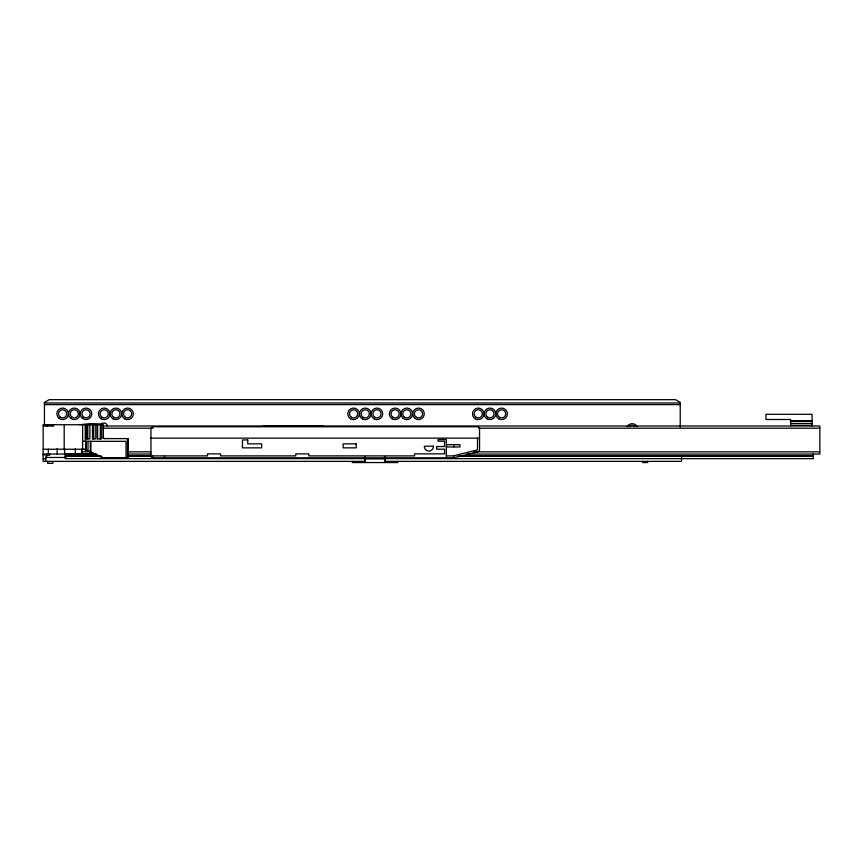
<?xml version="1.0" encoding="UTF-8"?>
<svg xmlns="http://www.w3.org/2000/svg" width="863" height="863" viewBox="0 0 863 863"><rect width="100%" height="100%" fill="white"/><g stroke="black" fill="none" stroke-linecap="round" stroke-linejoin="round"><path stroke-width="1.29" d="M365.642 461.371L43.15 461.371L43.15 424.725L103.355 424.725L103.344 437.325A1.262 1.219 90 0 0 103.441 437.832A1.305 1.262 89.3 0 0 103.927 438.415A1.359 1.316 88.4 0 0 104.391 438.598L128.36 438.62L128.36 457.681L102.568 457.681A178.22 10.669 24.1 0 0 90.906 452.298L86.16 450.292L86.16 441.317M47.95 454.877L45.75 457.088L45.75 461.371M79.515 424.725L90.593 423.582L102.104 423.97L102.104 423.183L105.491 423.183L107.141 424.833L107.185 425.988M263.172 425.988L323.183 425.988M44.445 402.978L680.227 402.978M44.445 404.618L680.227 404.618M790.627 420.799L812.061 420.799M790.627 421.209L812.061 421.209M790.627 423.453L812.061 423.453M790.627 425.34L812.061 425.34M43.15 426.031L53.538 426.031L53.538 424.725M103.161 425.988L819.85 425.988L819.85 454.046L467.163 454.046M103.139 428.199L152.988 428.199M479.008 428.199L819.85 428.199M150.949 438.134L479.558 438.134M82.611 441.317L126.03 441.317L126.03 457.681M43.15 449.245L84.585 449.245M82.168 451.834L91.586 451.834M127.929 451.834L150.82 451.834M473.895 451.834L819.85 451.834M43.15 454.035L96.397 454.035M95.62 454.046L66.009 454.046L66.009 453.399M127.929 454.046L150.82 454.046M43.15 454.877L49.881 454.877M65.232 455.891L100.281 455.891M128.587 455.891L207.519 455.891L207.519 453.884L220.572 453.884L220.572 455.891L295.772 455.891L295.772 453.884L308.825 453.884L308.825 455.891L414.564 455.891L414.564 453.862L444.553 453.862L444.553 449.202L436.646 449.202L436.646 446.538L444.553 446.538L444.553 441.187L438.059 441.187L438.059 439.537L446.322 439.537L446.322 444.693L459.957 444.693L459.957 446.958L446.322 446.958L446.322 455.891L453.345 455.891L477.498 449.85L477.498 438.134M460.184 455.891L813.356 455.891M65.232 456.279L101.629 456.279M128.587 456.279L152.848 456.279M457.487 456.279L813.356 456.279M45.75 457.476L65.955 457.476M365.826 458.62L65.232 458.62L65.232 453.593M384.704 458.62L813.356 458.62L813.356 453.507M43.15 458.771L45.847 458.771M364.93 458.9L385.071 458.9M384.359 461.371L681.522 461.371L681.522 457.638M83.851 449.245L86.16 450.292M150.993 455.891L151.057 456.182A2.384 2.309 -90 0 0 152.675 457.724M812.061 425.988L812.061 414.305L765.945 414.305L765.945 419.494L790.627 419.494L790.627 425.988M680.227 427.034L680.227 402.417L675.47 399.677L49.202 399.677L44.445 402.428L44.445 424.79M647.757 461.371L647.757 462.546L642.557 462.546L642.557 461.371M479.558 449.494L479.558 429.105A2.341 2.341 0 0 0 477.217 426.775L153.29 426.775A2.341 2.341 0 0 0 150.949 429.105L150.949 455.481A2.341 2.341 0 0 0 153.29 457.811L453.582 457.811L477.789 451.759A2.341 2.341 0 0 0 479.472 450.108M453.711 444.693L453.711 446.958M453.711 455.793L453.711 457.778M446.441 444.693L446.441 446.958M446.441 455.891L446.441 457.811M397.735 461.371L397.735 462.546L352.277 462.546L352.277 461.371M385.071 456.408L385.071 462.546M364.93 456.408L364.93 462.546M164.52 455.891L164.52 457.811M127.497 438.62L127.497 457.681M101.737 424.725L101.737 438.9L97.379 438.9L97.379 424.725M100.356 424.725L100.356 438.9M97.573 424.725L97.573 438.9M95.804 424.725L95.804 438.9L92.481 438.9L92.481 424.725M93.733 424.725L93.733 438.9M92.762 424.725L92.762 438.9M90.906 441.317L90.906 452.298M90.324 441.317L90.324 452.029M89.871 424.725L89.871 438.9L86.548 438.9L86.548 424.725M88.004 441.317L88.004 451.058M87.799 424.725L87.799 438.9M86.829 424.725L86.829 438.9M85.793 441.317L85.793 450.119M85.232 424.725L85.232 441.317M82.643 424.725L82.611 449.245M82.352 448.9L82.352 454.035M82.05 449.116L82.05 454.035M75.34 448.652L75.34 454.035M64.585 448.706L64.585 454.035M64.186 424.725L64.186 449.245M57.163 448.706L57.163 454.035M52.891 461.371L52.891 463.323L47.692 463.323L47.692 461.371M52.244 424.725L52.244 426.031M49.644 454.035L49.644 454.877M48.35 449.245L48.35 454.035M47.044 424.725L47.044 426.031M629.278 426.527A4.088 4.088 0 0 1 635.06 426.527M627.023 426.797A5.782 5.782 0 0 1 637.315 426.797M104.639 438.62A1.305 1.294 -90 0 1 103.333 437.325M102.924 457.681A181.047 10.841 24.1 0 0 96.03 454.488A181.381 10.863 24.1 0 0 86.883 450.292M247.767 439.957L242.471 439.957L242.471 447.854L261.651 447.854L261.651 443.862L247.767 443.862L247.767 439.957M356.225 443.862L343.129 443.862L343.129 447.854L356.225 447.854L356.225 443.862M433.442 446.203L424.369 446.203A4.542 4.542 0 0 0 428.9 451.058A4.542 4.542 0 0 0 433.442 446.203M475.373 418.846A5.782 5.782 0 0 0 484.035 413.841A5.782 5.782 0 0 0 475.373 408.835A5.782 5.782 0 0 0 475.373 418.846M476.214 417.379A4.088 4.088 0 0 0 482.352 413.841A4.088 4.088 0 0 0 476.214 410.292A4.088 4.088 0 0 0 476.214 417.379M374.909 417.379A4.088 4.088 0 0 0 381.036 413.841A4.088 4.088 0 0 0 374.909 410.292A4.088 4.088 0 0 0 374.909 417.379M374.057 418.846A5.782 5.782 0 0 0 382.73 413.841A5.782 5.782 0 0 0 374.057 408.835A5.782 5.782 0 0 0 374.057 418.846M102.147 417.379A4.088 4.088 0 0 0 108.285 413.841A4.088 4.088 0 0 0 102.147 410.292A4.088 4.088 0 0 0 102.147 417.379M101.305 418.846A5.782 5.782 0 0 0 109.979 413.841A5.782 5.782 0 0 0 101.305 408.835A5.782 5.782 0 0 0 101.305 418.846M112.999 418.846A5.782 5.782 0 0 0 121.661 413.841A5.782 5.782 0 0 0 112.999 408.835A5.782 5.782 0 0 0 112.999 418.846M113.84 417.379A4.088 4.088 0 0 0 119.979 413.841A4.088 4.088 0 0 0 113.84 410.292A4.088 4.088 0 0 0 113.84 417.379M124.682 418.846A5.782 5.782 0 0 0 133.355 413.841A5.782 5.782 0 0 0 124.682 408.835A5.782 5.782 0 0 0 124.682 418.846M125.523 417.379A4.088 4.088 0 0 0 131.661 413.841A4.088 4.088 0 0 0 125.523 410.292A4.088 4.088 0 0 0 125.523 417.379M60.054 417.012A4.088 4.088 0 0 0 66.678 414.477A4.088 4.088 0 0 0 61.165 410.011A4.088 4.088 0 0 0 60.054 417.012M58.997 418.328A5.782 5.782 0 0 0 68.339 414.736A5.782 5.782 0 0 0 60.561 408.436A5.782 5.782 0 0 0 58.997 418.328M71.748 417.012A4.088 4.088 0 0 0 78.36 414.477A4.088 4.088 0 0 0 72.859 410.011A4.088 4.088 0 0 0 71.748 417.012M70.68 418.328A5.782 5.782 0 0 0 80.032 414.736A5.782 5.782 0 0 0 72.255 408.436A5.782 5.782 0 0 0 70.68 418.328M83.97 417.379A4.088 4.088 0 0 0 90.108 413.841A4.088 4.088 0 0 0 83.97 410.292A4.088 4.088 0 0 0 83.97 417.379M82.373 418.328A5.782 5.782 0 0 0 91.715 414.736A5.782 5.782 0 0 0 83.938 408.436A5.782 5.782 0 0 0 82.373 418.328M363.215 417.379A4.088 4.088 0 0 0 369.353 413.841A4.088 4.088 0 0 0 363.215 410.292A4.088 4.088 0 0 0 363.215 417.379M487.897 417.379A4.088 4.088 0 0 0 494.035 413.841A4.088 4.088 0 0 0 487.897 410.292A4.088 4.088 0 0 0 487.897 417.379M487.056 418.846A5.782 5.782 0 0 0 495.729 413.841A5.782 5.782 0 0 0 487.056 408.835A5.782 5.782 0 0 0 487.056 418.846M499.591 417.379A4.088 4.088 0 0 0 505.729 413.841A4.088 4.088 0 0 0 499.591 410.292A4.088 4.088 0 0 0 499.591 417.379M498.749 418.846A5.782 5.782 0 0 0 507.412 413.841A5.782 5.782 0 0 0 498.749 408.835A5.782 5.782 0 0 0 498.749 418.846M393.086 417.379A4.088 4.088 0 0 0 399.224 413.841A4.088 4.088 0 0 0 393.086 410.292A4.088 4.088 0 0 0 393.086 417.379M392.244 418.846A5.782 5.782 0 0 0 400.917 413.841A5.782 5.782 0 0 0 392.244 408.835A5.782 5.782 0 0 0 392.244 418.846M351.521 417.379A4.088 4.088 0 0 0 357.66 413.841A4.088 4.088 0 0 0 351.521 410.292A4.088 4.088 0 0 0 351.521 417.379M404.779 417.379A4.088 4.088 0 0 0 410.917 413.841A4.088 4.088 0 0 0 404.779 410.292A4.088 4.088 0 0 0 404.779 417.379M403.183 418.328A5.782 5.782 0 0 0 412.536 414.736A5.782 5.782 0 0 0 404.747 408.436A5.782 5.782 0 0 0 403.183 418.328M416.462 417.379A4.088 4.088 0 0 0 422.6 413.841A4.088 4.088 0 0 0 416.462 410.292A4.088 4.088 0 0 0 416.462 417.379M414.876 418.328A5.782 5.782 0 0 0 424.218 414.736A5.782 5.782 0 0 0 416.441 408.436A5.782 5.782 0 0 0 414.876 418.328M350.68 418.846A5.782 5.782 0 0 0 359.353 413.841A5.782 5.782 0 0 0 350.68 408.835A5.782 5.782 0 0 0 350.68 418.846M362.374 418.846A5.782 5.782 0 0 0 371.036 413.841A5.782 5.782 0 0 0 362.374 408.835A5.782 5.782 0 0 0 362.374 418.846"/></g></svg>
